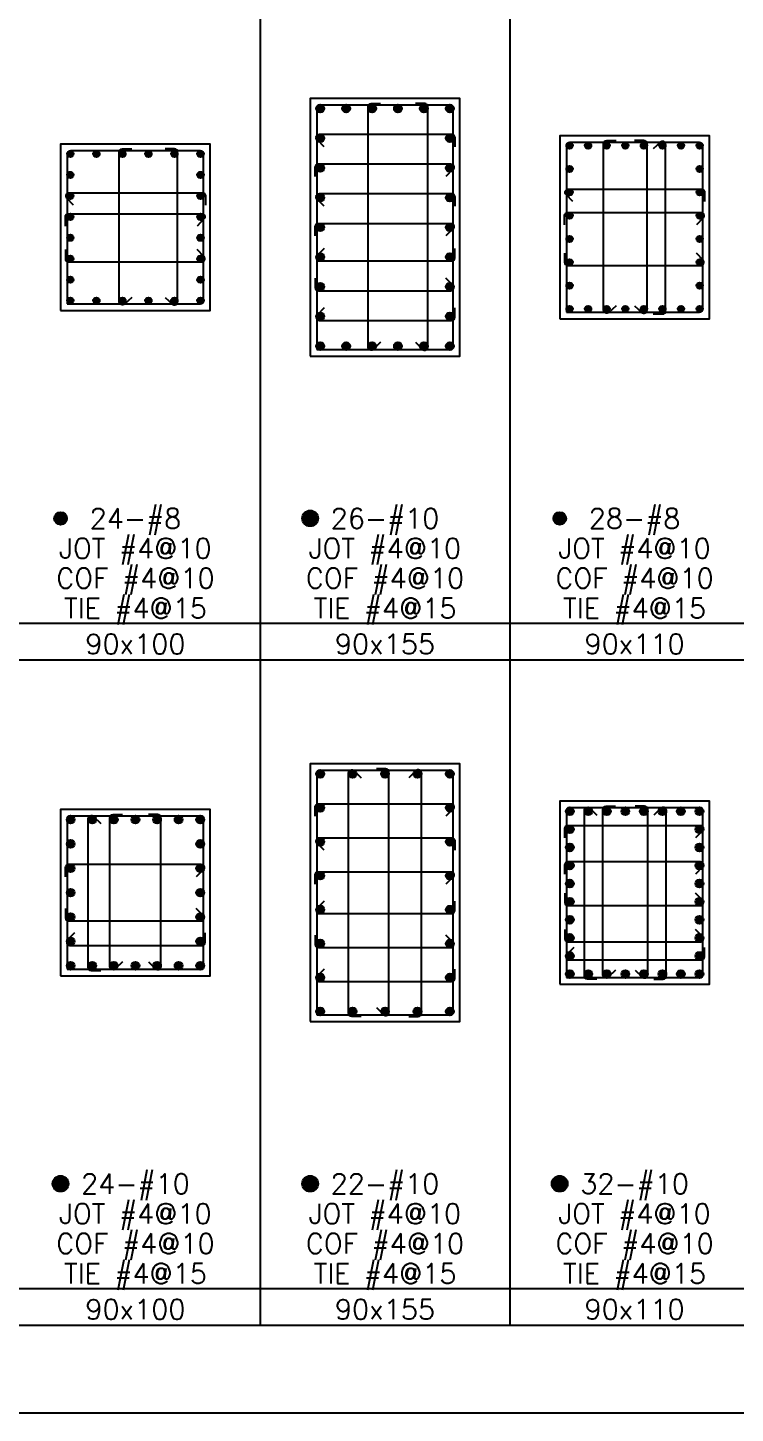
# Model space of a CAD drawing. Header units: millimetres. Extents: x 0 to 31920, y -6088 to 2522.
# Drawn here: x 425 to 851, y 0 to 833 of the extents above; entities that cross this region are included whole.
import ezdxf
from ezdxf.enums import TextEntityAlignment as Align

# ---------------------------------------------------------------- set-up
doc = ezdxf.new("R2010")
doc.units = ezdxf.units.MM
doc.header["$MEASUREMENT"] = 0
for name, color, linetype in [('DwFm', 7, 'Continuous'), ('S-RC', 130, 'Continuous'), ('S-REINF', 6, 'Continuous'), ('S-REINFD', 201, 'Continuous'), ('S-STUD', 1, 'Continuous'), ('S-TEXT', 2, 'Continuous')]:
    doc.layers.add(name, color=color, linetype=linetype)
doc.styles.add('CS4', font='romans.shx', dxfattribs={"width": 0.8, "bigfont": 'lsp.shx'})

# ---------------------------------------------------------------- blocks, each defined once
blk = doc.blocks.new('繪圖範圍')
blk.add_lwpolyline([(0, 51.1), (79.8, 51.1), (79.8, 0), (0, 0)], close=True)

msp = doc.modelspace()

# ---------------------------------------------------------------- hatches: boundary and pattern name
at = {"layer": 'S-REINFD'}
h = msp.add_hatch(color=256, dxfattribs=at)
edge = h.paths.add_edge_path()
edge.add_arc((601.06, 784.44), 2.38, 0, 360)
h = msp.add_hatch(color=256, dxfattribs=at)
edge = h.paths.add_edge_path()
edge.add_arc((616.64, 784.44), 2.38, 0, 360)
h = msp.add_hatch(color=256, dxfattribs=at)
edge = h.paths.add_edge_path()
edge.add_arc((632.21, 784.44), 2.38, 0, 360)
h = msp.add_hatch(color=256, dxfattribs=at)
edge = h.paths.add_edge_path()
edge.add_arc((647.79, 784.44), 2.38, 0, 360)
h = msp.add_hatch(color=256, dxfattribs=at)
edge = h.paths.add_edge_path()
edge.add_arc((663.36, 784.44), 2.38, 0, 360)
h = msp.add_hatch(color=256, dxfattribs=at)
edge = h.paths.add_edge_path()
edge.add_arc((678.94, 784.44), 2.38, 0, 360)
h = msp.add_hatch(color=256, dxfattribs=at)
edge = h.paths.add_edge_path()
edge.add_arc((601.06, 766.58), 2.38, 0, 360)
h = msp.add_hatch(color=256, dxfattribs=at)
edge = h.paths.add_edge_path()
edge.add_arc((678.94, 766.58), 2.38, 0, 360)
h = msp.add_hatch(color=256, dxfattribs=at)
edge = h.paths.add_edge_path()
edge.add_arc((450.9, 757.1), 1.91, 0, 360)
h = msp.add_hatch(color=256, dxfattribs=at)
edge = h.paths.add_edge_path()
edge.add_arc((466.54, 757.1), 1.91, 0, 360)
h = msp.add_hatch(color=256, dxfattribs=at)
edge = h.paths.add_edge_path()
edge.add_arc((482.18, 757.1), 1.91, 0, 360)
h = msp.add_hatch(color=256, dxfattribs=at)
edge = h.paths.add_edge_path()
edge.add_arc((497.82, 757.1), 1.91, 0, 360)
h = msp.add_hatch(color=256, dxfattribs=at)
edge = h.paths.add_edge_path()
edge.add_arc((513.46, 757.1), 1.91, 0, 360)
h = msp.add_hatch(color=256, dxfattribs=at)
edge = h.paths.add_edge_path()
edge.add_arc((529.1, 757.1), 1.91, 0, 360)
h = msp.add_hatch(color=256, dxfattribs=at)
edge = h.paths.add_edge_path()
edge.add_arc((750.9, 762.1), 1.91, 0, 360)
h = msp.add_hatch(color=256, dxfattribs=at)
edge = h.paths.add_edge_path()
edge.add_arc((762.07, 762.1), 1.91, 0, 360)
h = msp.add_hatch(color=256, dxfattribs=at)
edge = h.paths.add_edge_path()
edge.add_arc((773.25, 762.1), 1.91, 0, 360)
h = msp.add_hatch(color=256, dxfattribs=at)
edge = h.paths.add_edge_path()
edge.add_arc((784.41, 762.1), 1.91, 0, 360)
h = msp.add_hatch(color=256, dxfattribs=at)
edge = h.paths.add_edge_path()
edge.add_arc((795.58, 762.1), 1.91, 0, 360)
h = msp.add_hatch(color=256, dxfattribs=at)
edge = h.paths.add_edge_path()
edge.add_arc((806.75, 762.1), 1.91, 0, 360)
h = msp.add_hatch(color=256, dxfattribs=at)
edge = h.paths.add_edge_path()
edge.add_arc((817.92, 762.1), 1.91, 0, 360)
h = msp.add_hatch(color=256, dxfattribs=at)
edge = h.paths.add_edge_path()
edge.add_arc((829.1, 762.1), 1.91, 0, 360)
h = msp.add_hatch(color=256, dxfattribs=at)
edge = h.paths.add_edge_path()
edge.add_arc((601.06, 748.72), 2.38, 0, 360)
h = msp.add_hatch(color=256, dxfattribs=at)
edge = h.paths.add_edge_path()
edge.add_arc((678.94, 748.72), 2.38, 0, 360)
h = msp.add_hatch(color=256, dxfattribs=at)
edge = h.paths.add_edge_path()
edge.add_arc((750.9, 748.07), 1.91, 0, 360)
h = msp.add_hatch(color=256, dxfattribs=at)
edge = h.paths.add_edge_path()
edge.add_arc((829.1, 748.07), 1.91, 0, 360)
h = msp.add_hatch(color=256, dxfattribs=at)
edge = h.paths.add_edge_path()
edge.add_arc((450.9, 744.5), 1.91, 0, 360)
h = msp.add_hatch(color=256, dxfattribs=at)
edge = h.paths.add_edge_path()
edge.add_arc((529.1, 744.5), 1.91, 0, 360)
h = msp.add_hatch(color=256, dxfattribs=at)
edge = h.paths.add_edge_path()
edge.add_arc((450.9, 731.9), 1.91, 0, 360)
h = msp.add_hatch(color=256, dxfattribs=at)
edge = h.paths.add_edge_path()
edge.add_arc((529.1, 731.9), 1.91, 0, 360)
h = msp.add_hatch(color=256, dxfattribs=at)
edge = h.paths.add_edge_path()
edge.add_arc((601.06, 730.86), 2.38, 0, 360)
h = msp.add_hatch(color=256, dxfattribs=at)
edge = h.paths.add_edge_path()
edge.add_arc((678.94, 730.86), 2.38, 0, 360)
h = msp.add_hatch(color=256, dxfattribs=at)
edge = h.paths.add_edge_path()
edge.add_arc((750.9, 734.04), 1.91, 0, 360)
h = msp.add_hatch(color=256, dxfattribs=at)
edge = h.paths.add_edge_path()
edge.add_arc((829.1, 734.04), 1.91, 0, 360)
h = msp.add_hatch(color=256, dxfattribs=at)
edge = h.paths.add_edge_path()
edge.add_arc((450.9, 719.3), 1.91, 0, 360)
h = msp.add_hatch(color=256, dxfattribs=at)
edge = h.paths.add_edge_path()
edge.add_arc((529.1, 719.3), 1.91, 0, 360)
h = msp.add_hatch(color=256, dxfattribs=at)
edge = h.paths.add_edge_path()
edge.add_arc((750.9, 720.01), 1.91, 0, 360)
h = msp.add_hatch(color=256, dxfattribs=at)
edge = h.paths.add_edge_path()
edge.add_arc((829.1, 720.01), 1.91, 0, 360)
h = msp.add_hatch(color=256, dxfattribs=at)
edge = h.paths.add_edge_path()
edge.add_arc((450.9, 706.7), 1.91, 0, 360)
h = msp.add_hatch(color=256, dxfattribs=at)
edge = h.paths.add_edge_path()
edge.add_arc((529.1, 706.7), 1.91, 0, 360)
h = msp.add_hatch(color=256, dxfattribs=at)
edge = h.paths.add_edge_path()
edge.add_arc((601.06, 713), 2.38, 0, 360)
h = msp.add_hatch(color=256, dxfattribs=at)
edge = h.paths.add_edge_path()
edge.add_arc((678.94, 713), 2.38, 0, 360)
h = msp.add_hatch(color=256, dxfattribs=at)
edge = h.paths.add_edge_path()
edge.add_arc((750.9, 705.99), 1.91, 0, 360)
h = msp.add_hatch(color=256, dxfattribs=at)
edge = h.paths.add_edge_path()
edge.add_arc((829.1, 705.99), 1.91, 0, 360)
h = msp.add_hatch(color=256, dxfattribs=at)
edge = h.paths.add_edge_path()
edge.add_arc((450.9, 694.1), 1.91, 0, 360)
h = msp.add_hatch(color=256, dxfattribs=at)
edge = h.paths.add_edge_path()
edge.add_arc((529.1, 694.1), 1.91, 0, 360)
h = msp.add_hatch(color=256, dxfattribs=at)
edge = h.paths.add_edge_path()
edge.add_arc((601.06, 695.14), 2.38, 0, 360)
h = msp.add_hatch(color=256, dxfattribs=at)
edge = h.paths.add_edge_path()
edge.add_arc((678.94, 695.14), 2.38, 0, 360)
h = msp.add_hatch(color=256, dxfattribs=at)
edge = h.paths.add_edge_path()
edge.add_arc((750.9, 691.96), 1.91, 0, 360)
h = msp.add_hatch(color=256, dxfattribs=at)
edge = h.paths.add_edge_path()
edge.add_arc((829.1, 691.96), 1.91, 0, 360)
h = msp.add_hatch(color=256, dxfattribs=at)
edge = h.paths.add_edge_path()
edge.add_arc((450.9, 681.5), 1.91, 0, 360)
h = msp.add_hatch(color=256, dxfattribs=at)
edge = h.paths.add_edge_path()
edge.add_arc((529.1, 681.5), 1.91, 0, 360)
h = msp.add_hatch(color=256, dxfattribs=at)
edge = h.paths.add_edge_path()
edge.add_arc((601.06, 677.28), 2.38, 0, 360)
h = msp.add_hatch(color=256, dxfattribs=at)
edge = h.paths.add_edge_path()
edge.add_arc((678.94, 677.28), 2.38, 0, 360)
h = msp.add_hatch(color=256, dxfattribs=at)
edge = h.paths.add_edge_path()
edge.add_arc((750.9, 677.93), 1.91, 0, 360)
h = msp.add_hatch(color=256, dxfattribs=at)
edge = h.paths.add_edge_path()
edge.add_arc((829.1, 677.93), 1.91, 0, 360)
h = msp.add_hatch(color=256, dxfattribs=at)
edge = h.paths.add_edge_path()
edge.add_arc((450.9, 668.91), 1.91, 0, 360)
h = msp.add_hatch(color=256, dxfattribs=at)
edge = h.paths.add_edge_path()
edge.add_arc((466.54, 668.91), 1.91, 0, 360)
h = msp.add_hatch(color=256, dxfattribs=at)
edge = h.paths.add_edge_path()
edge.add_arc((482.18, 668.91), 1.91, 0, 360)
h = msp.add_hatch(color=256, dxfattribs=at)
edge = h.paths.add_edge_path()
edge.add_arc((497.82, 668.91), 1.91, 0, 360)
h = msp.add_hatch(color=256, dxfattribs=at)
edge = h.paths.add_edge_path()
edge.add_arc((513.46, 668.91), 1.91, 0, 360)
h = msp.add_hatch(color=256, dxfattribs=at)
edge = h.paths.add_edge_path()
edge.add_arc((529.1, 668.91), 1.91, 0, 360)
h = msp.add_hatch(color=256, dxfattribs=at)
edge = h.paths.add_edge_path()
edge.add_arc((601.06, 659.42), 2.38, 0, 360)
h = msp.add_hatch(color=256, dxfattribs=at)
edge = h.paths.add_edge_path()
edge.add_arc((678.94, 659.42), 2.38, 0, 360)
h = msp.add_hatch(color=256, dxfattribs=at)
edge = h.paths.add_edge_path()
edge.add_arc((750.9, 663.91), 1.91, 0, 360)
h = msp.add_hatch(color=256, dxfattribs=at)
edge = h.paths.add_edge_path()
edge.add_arc((762.07, 663.91), 1.91, 0, 360)
h = msp.add_hatch(color=256, dxfattribs=at)
edge = h.paths.add_edge_path()
edge.add_arc((773.25, 663.91), 1.91, 0, 360)
h = msp.add_hatch(color=256, dxfattribs=at)
edge = h.paths.add_edge_path()
edge.add_arc((784.41, 663.91), 1.91, 0, 360)
h = msp.add_hatch(color=256, dxfattribs=at)
edge = h.paths.add_edge_path()
edge.add_arc((795.58, 663.91), 1.91, 0, 360)
h = msp.add_hatch(color=256, dxfattribs=at)
edge = h.paths.add_edge_path()
edge.add_arc((806.75, 663.91), 1.91, 0, 360)
h = msp.add_hatch(color=256, dxfattribs=at)
edge = h.paths.add_edge_path()
edge.add_arc((817.92, 663.91), 1.91, 0, 360)
h = msp.add_hatch(color=256, dxfattribs=at)
edge = h.paths.add_edge_path()
edge.add_arc((829.1, 663.91), 1.91, 0, 360)
h = msp.add_hatch(color=256, dxfattribs=at)
edge = h.paths.add_edge_path()
edge.add_arc((601.06, 641.56), 2.38, 0, 360)
h = msp.add_hatch(color=256, dxfattribs=at)
edge = h.paths.add_edge_path()
edge.add_arc((616.64, 641.56), 2.38, 0, 360)
h = msp.add_hatch(color=256, dxfattribs=at)
edge = h.paths.add_edge_path()
edge.add_arc((632.21, 641.56), 2.38, 0, 360)
h = msp.add_hatch(color=256, dxfattribs=at)
edge = h.paths.add_edge_path()
edge.add_arc((647.79, 641.56), 2.38, 0, 360)
h = msp.add_hatch(color=256, dxfattribs=at)
edge = h.paths.add_edge_path()
edge.add_arc((663.36, 641.56), 2.38, 0, 360)
h = msp.add_hatch(color=256, dxfattribs=at)
edge = h.paths.add_edge_path()
edge.add_arc((678.94, 641.56), 2.38, 0, 360)
h = msp.add_hatch(color=256, dxfattribs=at)
edge = h.paths.add_edge_path()
edge.add_arc((445, 538), 3.81, 0, 360)
h = msp.add_hatch(color=256, dxfattribs=at)
edge = h.paths.add_edge_path()
edge.add_arc((595, 538), 4.76, 0, 360)
h = msp.add_hatch(color=256, dxfattribs=at)
edge = h.paths.add_edge_path()
edge.add_arc((745, 538), 3.81, 0, 360)
h = msp.add_hatch(color=256, dxfattribs=at)
edge = h.paths.add_edge_path()
edge.add_arc((601.06, 384.44), 2.38, 0, 360)
h = msp.add_hatch(color=256, dxfattribs=at)
edge = h.paths.add_edge_path()
edge.add_arc((620.53, 384.44), 2.38, 0, 360)
h = msp.add_hatch(color=256, dxfattribs=at)
edge = h.paths.add_edge_path()
edge.add_arc((640, 384.44), 2.38, 0, 360)
h = msp.add_hatch(color=256, dxfattribs=at)
edge = h.paths.add_edge_path()
edge.add_arc((659.47, 384.44), 2.38, 0, 360)
h = msp.add_hatch(color=256, dxfattribs=at)
edge = h.paths.add_edge_path()
edge.add_arc((678.94, 384.44), 2.38, 0, 360)
h = msp.add_hatch(color=256, dxfattribs=at)
edge = h.paths.add_edge_path()
edge.add_arc((451.06, 356.94), 2.38, 0, 360)
h = msp.add_hatch(color=256, dxfattribs=at)
edge = h.paths.add_edge_path()
edge.add_arc((464.04, 356.94), 2.38, 0, 360)
h = msp.add_hatch(color=256, dxfattribs=at)
edge = h.paths.add_edge_path()
edge.add_arc((477.02, 356.94), 2.38, 0, 360)
h = msp.add_hatch(color=256, dxfattribs=at)
edge = h.paths.add_edge_path()
edge.add_arc((490, 356.94), 2.38, 0, 360)
h = msp.add_hatch(color=256, dxfattribs=at)
edge = h.paths.add_edge_path()
edge.add_arc((502.98, 356.94), 2.38, 0, 360)
h = msp.add_hatch(color=256, dxfattribs=at)
edge = h.paths.add_edge_path()
edge.add_arc((515.96, 356.94), 2.38, 0, 360)
h = msp.add_hatch(color=256, dxfattribs=at)
edge = h.paths.add_edge_path()
edge.add_arc((528.94, 356.94), 2.38, 0, 360)
h = msp.add_hatch(color=256, dxfattribs=at)
edge = h.paths.add_edge_path()
edge.add_arc((601.06, 364.03), 2.38, 0, 360)
h = msp.add_hatch(color=256, dxfattribs=at)
edge = h.paths.add_edge_path()
edge.add_arc((678.94, 364.03), 2.38, 0, 360)
h = msp.add_hatch(color=256, dxfattribs=at)
edge = h.paths.add_edge_path()
edge.add_arc((751.06, 361.94), 2.38, 0, 360)
h = msp.add_hatch(color=256, dxfattribs=at)
edge = h.paths.add_edge_path()
edge.add_arc((762.19, 361.94), 2.38, 0, 360)
h = msp.add_hatch(color=256, dxfattribs=at)
edge = h.paths.add_edge_path()
edge.add_arc((773.31, 361.94), 2.38, 0, 360)
h = msp.add_hatch(color=256, dxfattribs=at)
edge = h.paths.add_edge_path()
edge.add_arc((784.44, 361.94), 2.38, 0, 360)
h = msp.add_hatch(color=256, dxfattribs=at)
edge = h.paths.add_edge_path()
edge.add_arc((795.56, 361.94), 2.38, 0, 360)
h = msp.add_hatch(color=256, dxfattribs=at)
edge = h.paths.add_edge_path()
edge.add_arc((806.69, 361.94), 2.38, 0, 360)
h = msp.add_hatch(color=256, dxfattribs=at)
edge = h.paths.add_edge_path()
edge.add_arc((817.81, 361.94), 2.38, 0, 360)
h = msp.add_hatch(color=256, dxfattribs=at)
edge = h.paths.add_edge_path()
edge.add_arc((828.94, 361.94), 2.38, 0, 360)
h = msp.add_hatch(color=256, dxfattribs=at)
edge = h.paths.add_edge_path()
edge.add_arc((751.06, 351.06), 2.38, 0, 360)
h = msp.add_hatch(color=256, dxfattribs=at)
edge = h.paths.add_edge_path()
edge.add_arc((828.94, 351.06), 2.38, 0, 360)
h = msp.add_hatch(color=256, dxfattribs=at)
edge = h.paths.add_edge_path()
edge.add_arc((451.06, 342.29), 2.38, 0, 360)
h = msp.add_hatch(color=256, dxfattribs=at)
edge = h.paths.add_edge_path()
edge.add_arc((528.94, 342.29), 2.38, 0, 360)
h = msp.add_hatch(color=256, dxfattribs=at)
edge = h.paths.add_edge_path()
edge.add_arc((601.06, 343.62), 2.38, 0, 360)
h = msp.add_hatch(color=256, dxfattribs=at)
edge = h.paths.add_edge_path()
edge.add_arc((678.94, 343.62), 2.38, 0, 360)
h = msp.add_hatch(color=256, dxfattribs=at)
edge = h.paths.add_edge_path()
edge.add_arc((751.06, 340.19), 2.38, 0, 360)
h = msp.add_hatch(color=256, dxfattribs=at)
edge = h.paths.add_edge_path()
edge.add_arc((828.94, 340.19), 2.38, 0, 360)
h = msp.add_hatch(color=256, dxfattribs=at)
edge = h.paths.add_edge_path()
edge.add_arc((451.06, 327.65), 2.38, 0, 360)
h = msp.add_hatch(color=256, dxfattribs=at)
edge = h.paths.add_edge_path()
edge.add_arc((528.94, 327.65), 2.38, 0, 360)
h = msp.add_hatch(color=256, dxfattribs=at)
edge = h.paths.add_edge_path()
edge.add_arc((601.06, 323.21), 2.38, 0, 360)
h = msp.add_hatch(color=256, dxfattribs=at)
edge = h.paths.add_edge_path()
edge.add_arc((678.94, 323.21), 2.38, 0, 360)
h = msp.add_hatch(color=256, dxfattribs=at)
edge = h.paths.add_edge_path()
edge.add_arc((751.06, 329.31), 2.38, 0, 360)
h = msp.add_hatch(color=256, dxfattribs=at)
edge = h.paths.add_edge_path()
edge.add_arc((828.94, 329.31), 2.38, 0, 360)
h = msp.add_hatch(color=256, dxfattribs=at)
edge = h.paths.add_edge_path()
edge.add_arc((751.06, 318.44), 2.38, 0, 360)
h = msp.add_hatch(color=256, dxfattribs=at)
edge = h.paths.add_edge_path()
edge.add_arc((828.94, 318.44), 2.38, 0, 360)
h = msp.add_hatch(color=256, dxfattribs=at)
edge = h.paths.add_edge_path()
edge.add_arc((451.06, 313), 2.38, 0, 360)
h = msp.add_hatch(color=256, dxfattribs=at)
edge = h.paths.add_edge_path()
edge.add_arc((528.94, 313), 2.38, 0, 360)
h = msp.add_hatch(color=256, dxfattribs=at)
edge = h.paths.add_edge_path()
edge.add_arc((751.06, 307.56), 2.38, 0, 360)
h = msp.add_hatch(color=256, dxfattribs=at)
edge = h.paths.add_edge_path()
edge.add_arc((828.94, 307.56), 2.38, 0, 360)
h = msp.add_hatch(color=256, dxfattribs=at)
edge = h.paths.add_edge_path()
edge.add_arc((451.06, 298.35), 2.38, 0, 360)
h = msp.add_hatch(color=256, dxfattribs=at)
edge = h.paths.add_edge_path()
edge.add_arc((528.94, 298.35), 2.38, 0, 360)
h = msp.add_hatch(color=256, dxfattribs=at)
edge = h.paths.add_edge_path()
edge.add_arc((601.06, 302.79), 2.38, 0, 360)
h = msp.add_hatch(color=256, dxfattribs=at)
edge = h.paths.add_edge_path()
edge.add_arc((678.94, 302.79), 2.38, 0, 360)
h = msp.add_hatch(color=256, dxfattribs=at)
edge = h.paths.add_edge_path()
edge.add_arc((751.06, 296.69), 2.38, 0, 360)
h = msp.add_hatch(color=256, dxfattribs=at)
edge = h.paths.add_edge_path()
edge.add_arc((828.94, 296.69), 2.38, 0, 360)
h = msp.add_hatch(color=256, dxfattribs=at)
edge = h.paths.add_edge_path()
edge.add_arc((451.06, 283.71), 2.38, 0, 360)
h = msp.add_hatch(color=256, dxfattribs=at)
edge = h.paths.add_edge_path()
edge.add_arc((528.94, 283.71), 2.38, 0, 360)
h = msp.add_hatch(color=256, dxfattribs=at)
edge = h.paths.add_edge_path()
edge.add_arc((601.06, 282.38), 2.38, 0, 360)
h = msp.add_hatch(color=256, dxfattribs=at)
edge = h.paths.add_edge_path()
edge.add_arc((678.94, 282.38), 2.38, 0, 360)
h = msp.add_hatch(color=256, dxfattribs=at)
edge = h.paths.add_edge_path()
edge.add_arc((751.06, 285.81), 2.38, 0, 360)
h = msp.add_hatch(color=256, dxfattribs=at)
edge = h.paths.add_edge_path()
edge.add_arc((828.94, 285.81), 2.38, 0, 360)
h = msp.add_hatch(color=256, dxfattribs=at)
edge = h.paths.add_edge_path()
edge.add_arc((751.06, 274.94), 2.38, 0, 360)
h = msp.add_hatch(color=256, dxfattribs=at)
edge = h.paths.add_edge_path()
edge.add_arc((828.94, 274.94), 2.38, 0, 360)
h = msp.add_hatch(color=256, dxfattribs=at)
edge = h.paths.add_edge_path()
edge.add_arc((451.06, 269.06), 2.38, 0, 360)
h = msp.add_hatch(color=256, dxfattribs=at)
edge = h.paths.add_edge_path()
edge.add_arc((464.04, 269.06), 2.38, 0, 360)
h = msp.add_hatch(color=256, dxfattribs=at)
edge = h.paths.add_edge_path()
edge.add_arc((477.02, 269.06), 2.38, 0, 360)
h = msp.add_hatch(color=256, dxfattribs=at)
edge = h.paths.add_edge_path()
edge.add_arc((490, 269.06), 2.38, 0, 360)
h = msp.add_hatch(color=256, dxfattribs=at)
edge = h.paths.add_edge_path()
edge.add_arc((502.98, 269.06), 2.38, 0, 360)
h = msp.add_hatch(color=256, dxfattribs=at)
edge = h.paths.add_edge_path()
edge.add_arc((515.96, 269.06), 2.38, 0, 360)
h = msp.add_hatch(color=256, dxfattribs=at)
edge = h.paths.add_edge_path()
edge.add_arc((528.94, 269.06), 2.38, 0, 360)
h = msp.add_hatch(color=256, dxfattribs=at)
edge = h.paths.add_edge_path()
edge.add_arc((601.06, 261.97), 2.38, 0, 360)
h = msp.add_hatch(color=256, dxfattribs=at)
edge = h.paths.add_edge_path()
edge.add_arc((678.94, 261.97), 2.38, 0, 360)
h = msp.add_hatch(color=256, dxfattribs=at)
edge = h.paths.add_edge_path()
edge.add_arc((751.06, 264.06), 2.38, 0, 360)
h = msp.add_hatch(color=256, dxfattribs=at)
edge = h.paths.add_edge_path()
edge.add_arc((762.19, 264.06), 2.38, 0, 360)
h = msp.add_hatch(color=256, dxfattribs=at)
edge = h.paths.add_edge_path()
edge.add_arc((773.31, 264.06), 2.38, 0, 360)
h = msp.add_hatch(color=256, dxfattribs=at)
edge = h.paths.add_edge_path()
edge.add_arc((784.44, 264.06), 2.38, 0, 360)
h = msp.add_hatch(color=256, dxfattribs=at)
edge = h.paths.add_edge_path()
edge.add_arc((795.56, 264.06), 2.38, 0, 360)
h = msp.add_hatch(color=256, dxfattribs=at)
edge = h.paths.add_edge_path()
edge.add_arc((806.69, 264.06), 2.38, 0, 360)
h = msp.add_hatch(color=256, dxfattribs=at)
edge = h.paths.add_edge_path()
edge.add_arc((817.81, 264.06), 2.38, 0, 360)
h = msp.add_hatch(color=256, dxfattribs=at)
edge = h.paths.add_edge_path()
edge.add_arc((828.94, 264.06), 2.38, 0, 360)
h = msp.add_hatch(color=256, dxfattribs=at)
edge = h.paths.add_edge_path()
edge.add_arc((601.06, 241.56), 2.38, 0, 360)
h = msp.add_hatch(color=256, dxfattribs=at)
edge = h.paths.add_edge_path()
edge.add_arc((620.53, 241.56), 2.38, 0, 360)
h = msp.add_hatch(color=256, dxfattribs=at)
edge = h.paths.add_edge_path()
edge.add_arc((640, 241.56), 2.38, 0, 360)
h = msp.add_hatch(color=256, dxfattribs=at)
edge = h.paths.add_edge_path()
edge.add_arc((659.47, 241.56), 2.38, 0, 360)
h = msp.add_hatch(color=256, dxfattribs=at)
edge = h.paths.add_edge_path()
edge.add_arc((678.94, 241.56), 2.38, 0, 360)
h = msp.add_hatch(color=256, dxfattribs=at)
edge = h.paths.add_edge_path()
edge.add_arc((445, 138), 4.76, 0, 360)
h = msp.add_hatch(color=256, dxfattribs=at)
edge = h.paths.add_edge_path()
edge.add_arc((595, 138), 4.76, 0, 360)
h = msp.add_hatch(color=256, dxfattribs=at)
edge = h.paths.add_edge_path()
edge.add_arc((745, 138), 4.76, 0, 360)

# ---------------------------------------------------------------- linework, layer by layer
at = {"layer": 'S-RC'}
for points in [[(595, 635.5), (685, 635.5), (685, 790.5), (595, 790.5), (595, 635.5)], [(745, 658), (835, 658), (835, 768), (745, 768), (745, 658)], [(445, 663), (535, 663), (535, 763), (445, 763), (445, 663)], [(595, 235.5), (685, 235.5), (685, 390.5), (595, 390.5), (595, 235.5)], [(745, 258), (835, 258), (835, 368), (745, 368), (745, 258)], [(445, 263), (535, 263), (535, 363), (445, 363), (445, 263)]]:
    msp.add_lwpolyline(points, dxfattribs=at)
at = {"layer": 'S-REINF', "color": 2}
for points in [[(599, 639.5), (679.1, 639.5, 0.414214), (681, 641.4), (681, 784.6, 0.414214), (679.1, 786.5), (600.9, 786.5, 0.414214), (599, 784.6), (599, 639.5)], [(637.33, 643.94), (633.06, 639.75, -0.665297), (629.83, 641.1), (629.83, 785.54, -0.414214), (631.73, 787.44), (637.33, 787.44)], [(658.24, 643.94), (662.51, 639.75, 0.665297), (665.74, 641.1), (665.74, 785.54, 0.414214), (663.84, 787.44), (658.24, 787.44)], [(603.45, 761.46), (599.25, 765.73, -0.665297), (600.6, 768.96), (680.04, 768.96, -0.414214), (681.94, 767.06), (681.94, 761.46)], [(449, 667), (529.1, 667, 0.414214), (531, 668.9), (531, 757.1, 0.414214), (529.1, 759), (450.9, 759, 0.414214), (449, 757.1), (449, 667)], [(487.78, 670.81), (483.46, 666.84, -0.653352), (480.28, 668.24), (480.28, 758.19, -0.414214), (482.18, 760.1), (487.78, 760.1)], [(507.86, 670.81), (512.18, 666.84, 0.653352), (515.36, 668.24), (515.36, 758.19, 0.414214), (513.46, 760.1), (507.86, 760.1)], [(749, 662), (829.1, 662, 0.414214), (831, 663.9), (831, 762.1, 0.414214), (829.1, 764), (750.9, 764, 0.414214), (749, 762.1), (749, 662)], [(778.84, 665.81), (774.53, 661.84, -0.653352), (771.34, 663.24), (771.34, 763.19, -0.414214), (773.24, 765.1), (778.84, 765.1)], [(789.99, 665.81), (794.3, 661.84, 0.653352), (797.49, 663.24), (797.49, 763.19, 0.414214), (795.59, 765.1), (789.99, 765.1)], [(801.16, 660.91), (806.76, 660.91, 0.414214), (808.66, 662.81), (808.66, 762.76, 0.653352), (805.47, 764.16), (801.16, 760.19)], [(598.06, 743.6), (598.06, 749.2, -0.414214), (599.96, 751.1), (679.4, 751.1, -0.665297), (680.75, 747.87), (676.55, 743.6)], [(452.81, 726.3), (448.84, 730.62, -0.653352), (450.24, 733.8), (530.2, 733.8, -0.414214), (532.1, 731.9), (532.1, 726.3)], [(603.45, 725.74), (599.25, 730.01, -0.665297), (600.6, 733.24), (680.04, 733.24, -0.414214), (681.94, 731.34), (681.94, 725.74)], [(752.81, 728.45), (748.84, 732.76, -0.653352), (750.24, 735.95), (830.2, 735.95, -0.414214), (832.1, 734.05), (832.1, 728.45)], [(447.9, 713.7), (447.9, 719.3, -0.414214), (449.8, 721.2), (529.76, 721.2, -0.653352), (531.16, 718.02), (527.19, 713.7)], [(747.9, 714.42), (747.9, 720.02, -0.414214), (749.8, 721.92), (829.76, 721.92, -0.653352), (831.16, 718.73), (827.19, 714.42)], [(598.06, 707.88), (598.06, 713.48, -0.414214), (599.96, 715.38), (679.4, 715.38, -0.665297), (680.75, 712.15), (676.55, 707.88)], [(603.45, 700.26), (599.25, 695.99, 0.665297), (600.6, 692.76), (680.04, 692.76, 0.414214), (681.94, 694.66), (681.94, 700.26)], [(447.9, 699.7), (447.9, 694.1, 0.414214), (449.8, 692.2), (529.76, 692.2, 0.653352), (531.16, 695.38), (527.19, 699.7)], [(747.9, 697.55), (747.9, 691.95, 0.414214), (749.8, 690.05), (829.76, 690.05, 0.653352), (831.16, 693.24), (827.19, 697.55)], [(598.06, 682.4), (598.06, 676.8, 0.414214), (599.96, 674.9), (679.4, 674.9, 0.665297), (680.75, 678.13), (676.55, 682.4)], [(603.45, 664.54), (599.25, 660.27, 0.665297), (600.6, 657.04), (680.04, 657.04, 0.414214), (681.94, 658.94), (681.94, 664.54)], [(599, 239.5), (679.1, 239.5, 0.414214), (681, 241.4), (681, 384.6, 0.414214), (679.1, 386.5), (600.9, 386.5, 0.414214), (599, 384.6), (599, 239.5)], [(625.65, 238.56), (620.05, 238.56, -0.414214), (618.15, 240.46), (618.15, 384.9, -0.665297), (621.38, 386.25), (625.65, 382.05)], [(634.88, 243.94), (639.15, 239.75, 0.665297), (642.38, 241.1), (642.38, 385.54, 0.414214), (640.48, 387.44), (634.88, 387.44)], [(654.35, 238.56), (659.95, 238.56, 0.414214), (661.85, 240.46), (661.85, 384.9, 0.665297), (658.62, 386.25), (654.35, 382.05)], [(449, 267), (529.1, 267, 0.414214), (531, 268.9), (531, 357.1, 0.414214), (529.1, 359), (450.9, 359, 0.414214), (449, 357.1), (449, 267)], [(469.16, 266.06), (463.56, 266.06, -0.414214), (461.66, 267.96), (461.66, 357.4, -0.665297), (464.89, 358.75), (469.16, 354.55)], [(482.14, 271.44), (477.87, 267.25, -0.665297), (474.64, 268.6), (474.64, 358.04, -0.414214), (476.54, 359.94), (482.14, 359.94)], [(497.86, 271.44), (502.13, 267.25, 0.665297), (505.36, 268.6), (505.36, 358.04, 0.414214), (503.46, 359.94), (497.86, 359.94)], [(598.06, 358.91), (598.06, 364.51, -0.414214), (599.96, 366.41), (679.4, 366.41, -0.665297), (680.75, 363.17), (676.55, 358.91)], [(749, 262), (829.1, 262, 0.414214), (831, 263.9), (831, 362.1, 0.414214), (829.1, 364), (750.9, 364, 0.414214), (749, 362.1), (749, 262)], [(767.31, 261.06), (761.71, 261.06, -0.414214), (759.81, 262.96), (759.81, 362.4, -0.665297), (763.04, 363.75), (767.31, 359.55)], [(778.43, 266.44), (774.16, 262.25, -0.665297), (770.93, 263.6), (770.93, 363.04, -0.414214), (772.83, 364.94), (778.43, 364.94)], [(790.44, 266.44), (794.71, 262.25, 0.665297), (797.94, 263.6), (797.94, 363.04, 0.414214), (796.04, 364.94), (790.44, 364.94)], [(801.57, 261.06), (807.17, 261.06, 0.414214), (809.07, 262.96), (809.07, 362.4, 0.665297), (805.84, 363.75), (801.57, 359.55)], [(748.06, 345.94), (748.06, 351.54, -0.414214), (749.96, 353.44), (829.4, 353.44, -0.665297), (830.75, 350.21), (826.55, 345.94)], [(603.45, 338.5), (599.25, 342.76, -0.665297), (600.6, 346), (680.04, 346, -0.414214), (681.94, 344.1), (681.94, 338.5)], [(448.06, 322.53), (448.06, 328.13, -0.414214), (449.96, 330.03), (529.4, 330.03, -0.665297), (530.75, 326.79), (526.55, 322.53)], [(598.06, 318.09), (598.06, 323.69, -0.414214), (599.96, 325.59), (679.4, 325.59, -0.665297), (680.75, 322.35), (676.55, 318.09)], [(748.06, 324.19), (748.06, 329.79, -0.414214), (749.96, 331.69), (829.4, 331.69, -0.665297), (830.75, 328.46), (826.55, 324.19)], [(748.06, 312.68), (748.06, 307.08, 0.414214), (749.96, 305.18), (829.4, 305.18, 0.665297), (830.75, 308.41), (826.55, 312.68)], [(448.06, 303.47), (448.06, 297.87, 0.414214), (449.96, 295.97), (529.4, 295.97, 0.665297), (530.75, 299.21), (526.55, 303.47)], [(603.45, 307.91), (599.25, 303.65, 0.665297), (600.6, 300.41), (680.04, 300.41, 0.414214), (681.94, 302.31), (681.94, 307.91)], [(453.45, 288.83), (449.25, 284.56, 0.665297), (450.6, 281.33), (530.04, 281.33, 0.414214), (531.94, 283.23), (531.94, 288.83)], [(598.06, 287.5), (598.06, 281.9, 0.414214), (599.96, 280), (679.4, 280, 0.665297), (680.75, 283.24), (676.55, 287.5)], [(748.06, 290.93), (748.06, 285.33, 0.414214), (749.96, 283.43), (829.4, 283.43, 0.665297), (830.75, 286.66), (826.55, 290.93)], [(753.45, 280.06), (749.25, 275.79, 0.665297), (750.6, 272.56), (830.04, 272.56, 0.414214), (831.94, 274.46), (831.94, 280.06)], [(603.45, 267.09), (599.25, 262.83, 0.665297), (600.6, 259.59), (680.04, 259.59, 0.414214), (681.94, 261.49), (681.94, 267.09)]]:
    msp.add_lwpolyline(points, format="xyb", dxfattribs=at)
at = {"layer": 'S-REINFD'}
for centre, radius in [((601.06, 784.44), 2.38), ((616.64, 784.44), 2.38), ((632.21, 784.44), 2.38), ((647.79, 784.44), 2.38), ((663.36, 784.44), 2.38), ((678.94, 784.44), 2.38), ((601.06, 766.58), 2.38), ((678.94, 766.58), 2.38), ((450.9, 757.1), 1.91), ((466.54, 757.1), 1.91), ((482.18, 757.1), 1.91), ((497.82, 757.1), 1.91), ((513.46, 757.1), 1.91), ((529.1, 757.1), 1.91), ((750.9, 762.1), 1.91), ((762.07, 762.1), 1.91), ((773.25, 762.1), 1.91), ((784.41, 762.1), 1.91), ((795.58, 762.1), 1.91), ((806.75, 762.1), 1.91), ((817.92, 762.1), 1.91), ((829.1, 762.1), 1.91), ((601.06, 748.72), 2.38), ((678.94, 748.72), 2.38), ((750.9, 748.07), 1.91), ((829.1, 748.07), 1.91), ((450.9, 744.5), 1.91), ((529.1, 744.5), 1.91), ((450.9, 731.9), 1.91), ((529.1, 731.9), 1.91), ((601.06, 730.86), 2.38), ((678.94, 730.86), 2.38), ((750.9, 734.04), 1.91), ((829.1, 734.04), 1.91), ((450.9, 719.3), 1.91), ((529.1, 719.3), 1.91), ((750.9, 720.01), 1.91), ((829.1, 720.01), 1.91), ((450.9, 706.7), 1.91), ((529.1, 706.7), 1.91), ((601.06, 713), 2.38), ((678.94, 713), 2.38), ((750.9, 705.99), 1.91), ((829.1, 705.99), 1.91), ((450.9, 694.1), 1.91), ((529.1, 694.1), 1.91), ((601.06, 695.14), 2.38), ((678.94, 695.14), 2.38), ((750.9, 691.96), 1.91), ((829.1, 691.96), 1.91), ((450.9, 681.5), 1.91), ((529.1, 681.5), 1.91), ((601.06, 677.28), 2.38), ((678.94, 677.28), 2.38), ((750.9, 677.93), 1.91), ((829.1, 677.93), 1.91), ((450.9, 668.91), 1.91), ((466.54, 668.91), 1.91), ((482.18, 668.91), 1.91), ((497.82, 668.91), 1.91), ((513.46, 668.91), 1.91), ((529.1, 668.91), 1.91), ((601.06, 659.42), 2.38), ((678.94, 659.42), 2.38), ((750.9, 663.91), 1.91), ((762.07, 663.91), 1.91), ((773.25, 663.91), 1.91), ((784.41, 663.91), 1.91), ((795.58, 663.91), 1.91), ((806.75, 663.91), 1.91), ((817.92, 663.91), 1.91), ((829.1, 663.91), 1.91), ((601.06, 641.56), 2.38), ((616.64, 641.56), 2.38), ((632.21, 641.56), 2.38), ((647.79, 641.56), 2.38), ((663.36, 641.56), 2.38), ((678.94, 641.56), 2.38), ((445, 538), 3.81), ((595, 538), 4.76), ((745, 538), 3.81), ((601.06, 384.44), 2.38), ((620.53, 384.44), 2.38), ((640, 384.44), 2.38), ((659.47, 384.44), 2.38), ((678.94, 384.44), 2.38), ((451.06, 356.94), 2.38), ((464.04, 356.94), 2.38), ((477.02, 356.94), 2.38), ((490, 356.94), 2.38), ((502.98, 356.94), 2.38), ((515.96, 356.94), 2.38), ((528.94, 356.94), 2.38), ((601.06, 364.03), 2.38), ((678.94, 364.03), 2.38), ((751.06, 361.94), 2.38), ((762.19, 361.94), 2.38), ((773.31, 361.94), 2.38), ((784.44, 361.94), 2.38), ((795.56, 361.94), 2.38), ((806.69, 361.94), 2.38), ((817.81, 361.94), 2.38), ((828.94, 361.94), 2.38), ((751.06, 351.06), 2.38), ((828.94, 351.06), 2.38), ((451.06, 342.29), 2.38), ((528.94, 342.29), 2.38), ((601.06, 343.62), 2.38), ((678.94, 343.62), 2.38), ((751.06, 340.19), 2.38), ((828.94, 340.19), 2.38), ((451.06, 327.65), 2.38), ((528.94, 327.65), 2.38), ((601.06, 323.21), 2.38), ((678.94, 323.21), 2.38), ((751.06, 329.31), 2.38), ((828.94, 329.31), 2.38), ((751.06, 318.44), 2.38), ((828.94, 318.44), 2.38), ((451.06, 313), 2.38), ((528.94, 313), 2.38), ((751.06, 307.56), 2.38), ((828.94, 307.56), 2.38), ((451.06, 298.35), 2.38), ((528.94, 298.35), 2.38), ((601.06, 302.79), 2.38), ((678.94, 302.79), 2.38), ((751.06, 296.69), 2.38), ((828.94, 296.69), 2.38), ((451.06, 283.71), 2.38), ((528.94, 283.71), 2.38), ((601.06, 282.38), 2.38), ((678.94, 282.38), 2.38), ((751.06, 285.81), 2.38), ((828.94, 285.81), 2.38), ((751.06, 274.94), 2.38), ((828.94, 274.94), 2.38), ((451.06, 269.06), 2.38), ((464.04, 269.06), 2.38), ((477.02, 269.06), 2.38), ((490, 269.06), 2.38), ((502.98, 269.06), 2.38), ((515.96, 269.06), 2.38), ((528.94, 269.06), 2.38), ((601.06, 261.97), 2.38), ((678.94, 261.97), 2.38), ((751.06, 264.06), 2.38), ((762.19, 264.06), 2.38), ((773.31, 264.06), 2.38), ((784.44, 264.06), 2.38), ((795.56, 264.06), 2.38), ((806.69, 264.06), 2.38), ((817.81, 264.06), 2.38), ((828.94, 264.06), 2.38), ((601.06, 241.56), 2.38), ((620.53, 241.56), 2.38), ((640, 241.56), 2.38), ((659.47, 241.56), 2.38), ((678.94, 241.56), 2.38), ((445, 138), 4.76), ((595, 138), 4.76), ((745, 138), 4.76)]:
    msp.add_circle(centre, radius, dxfattribs=at)
at = {"layer": 'S-STUD'}
for p, q in [((565, 2014), (565, 53)), ((715, 2014), (715, 53)), ((15, 475), (3020, 475)), ((15, 453), (3020, 453)), ((15, 75), (3020, 75)), ((15, 53), (3020, 53))]:
    msp.add_line(p, q, dxfattribs=at)

# ---------------------------------------------------------------- block references
at = {"layer": 'DwFm', "xscale": 40, "yscale": 40, "zscale": 40}
msp.add_blockref('繪圖範圍', (0, 0), dxfattribs=at)

# ---------------------------------------------------------------- texts
at = {"layer": 'S-TEXT', "style": 'CS4'}
for s, p in [('24-#8', (490, 532)), ('26-#10', (640, 532)), ('28-#8', (790, 532)), ('JOT #4@10', (490, 514)), ('JOT #4@10', (640, 514)), ('JOT #4@10', (790, 514)), ('COF #4@10', (490, 496)), ('COF #4@10', (640, 496)), ('COF #4@10', (790, 496)), ('TIE #4@15', (490, 478)), ('TIE #4@15', (640, 478)), ('TIE #4@15', (790, 478)), ('90x100', (490, 456.5)), ('90x155', (640, 456.5)), ('90x110', (790, 456.5)), ('24-#10', (490, 132)), ('22-#10', (640, 132)), ('32-#10', (790, 132)), ('JOT #4@10', (490, 114)), ('JOT #4@10', (640, 114)), ('JOT #4@10', (790, 114)), ('COF #4@10', (490, 96)), ('COF #4@10', (640, 96)), ('COF #4@10', (790, 96)), ('TIE #4@15', (490, 78)), ('TIE #4@15', (640, 78)), ('TIE #4@15', (790, 78)), ('90x100', (490, 56.5)), ('90x155', (640, 56.5)), ('90x110', (790, 56.5))]:
    msp.add_text(s, height=12, dxfattribs=at).set_placement(p, align=Align.CENTER)

doc.saveas('drawing.dxf')
